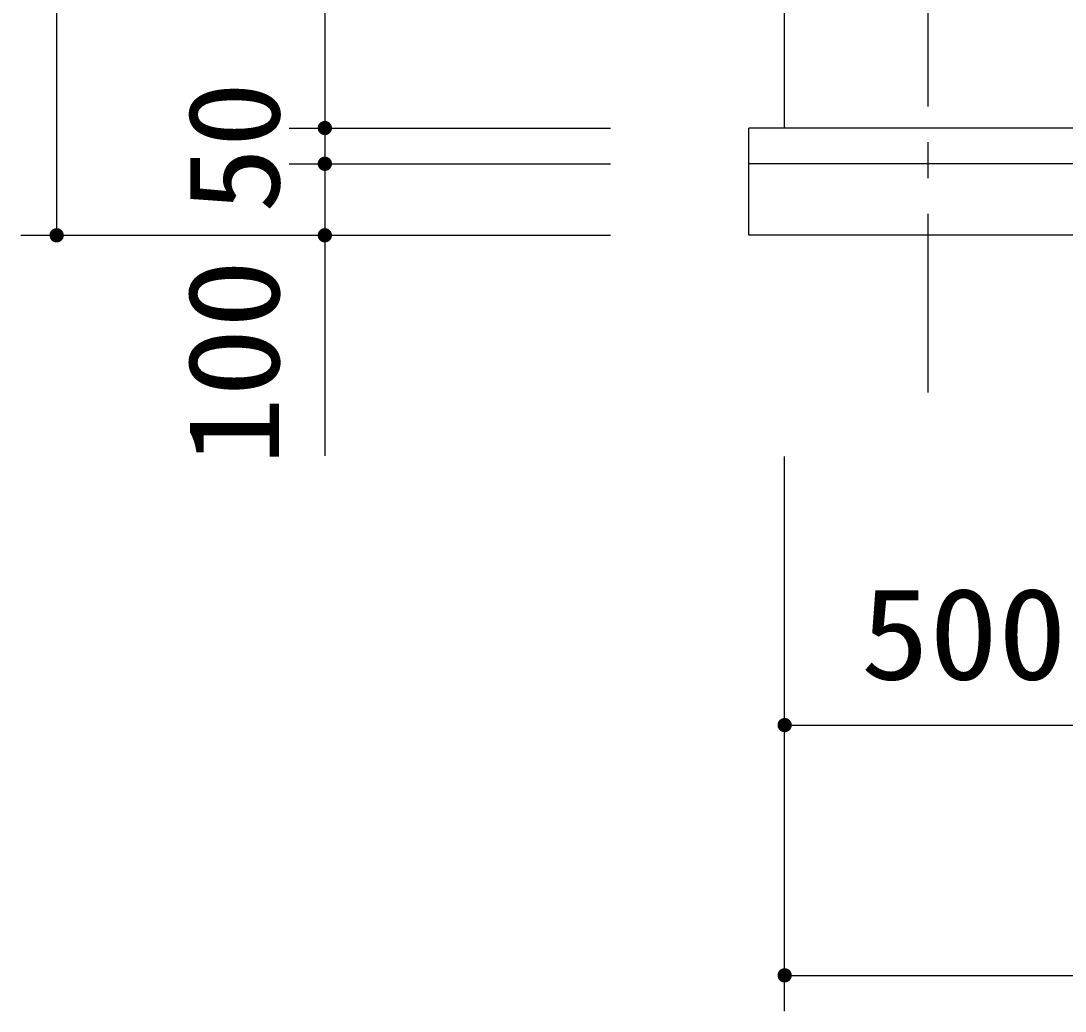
# Model space of a CAD drawing. Units: millimetres, scale not verified. Extents: x -14850 to 14850, y -10500 to 10500.
# Drawn here: x -1116 to 344, y -7000 to -5615 of the extents above; entities that cross this region are included whole.
import ezdxf
from ezdxf.enums import TextEntityAlignment as Align

# ---------------------------------------------------------------- set-up
doc = ezdxf.new("R2010")
doc.units = ezdxf.units.MM
doc.header["$LTSCALE"] = 50
doc.linetypes.add('CHAIN1', pattern=[8, 5, -1, 1, -1])
doc.layers.add('0-0_機器', color=5, linetype='Continuous', lineweight=25)
doc.styles.add('ＭＳ ゴシック', font='')
doc.styles.get('ＭＳ ゴシック').set_extended_font_data('MS Gothic')

msp = doc.modelspace()

# ---------------------------------------------------------------- linework, layer by layer
at = {"layer": '0-0_機器', "color": 2, "linetype": 'CHAIN1'}
msp.add_line((152.29, -3084.74), (152.29, -6136.73), dxfattribs=at)
at = {"layer": '0-0_機器', "color": 2}
for p, q in [((-1065.66, -3284.74), (-1065.66, -5914.74)), ((-690.66, -5564.74), (-690.66, -5764.74)), ((-47.71, -5764.74), (-47.71, -5564.74)), ((-740.66, -5764.74), (-291.36, -5764.74)), ((-690.66, -5764.74), (-690.66, -5814.74)), ((3002.29, -5764.74), (-97.71, -5764.74)), ((-97.71, -5914.74), (-97.71, -5764.74)), ((-740.66, -5814.74), (-291.36, -5814.74)), ((-690.66, -5814.74), (-690.66, -5914.74)), ((3002.29, -5814.74), (-97.71, -5814.74)), ((-1115.66, -5914.74), (-291.36, -5914.74)), ((-690.66, -5914.74), (-690.66, -6223.02)), ((-47.71, -6999.7), (-47.71, -6223.89)), ((-47.71, -6599.7), (452.29, -6599.7)), ((-47.71, -6949.7), (2952.29, -6949.7))]:
    msp.add_line(p, q, dxfattribs=at)
msp.add_lwpolyline([(3002.29, -5764.74), (3002.29, -5914.74), (-97.71, -5914.74)], dxfattribs=at)
at = {"layer": '0-0_機器'}
for points in [[(-700.64, -5764.11), (-690.66, -5764.74), (-700.66, -5764.74)], [(-700.66, -5764.74), (-690.66, -5764.74), (-700.58, -5765.99)], [(-700.48, -5762.87), (-690.66, -5764.74), (-700.64, -5764.11)], [(-700.58, -5765.99), (-690.66, -5764.74), (-700.35, -5767.23)], [(-700.48, -5762.87), (-690.66, -5754.74), (-690.66, -5764.74)], [(-700.17, -5761.65), (-690.66, -5754.74), (-700.48, -5762.87)], [(-700.35, -5767.23), (-690.66, -5764.74), (-699.96, -5768.42)], [(-699.71, -5760.48), (-690.66, -5754.74), (-700.17, -5761.65)], [(-699.96, -5768.42), (-690.66, -5764.74), (-699.42, -5769.56)], [(-699.1, -5759.38), (-690.66, -5754.74), (-699.71, -5760.48)], [(-699.42, -5769.56), (-690.66, -5764.74), (-698.75, -5770.62)], [(-698.36, -5758.36), (-690.66, -5754.74), (-699.1, -5759.38)], [(-698.75, -5770.62), (-690.66, -5764.74), (-697.95, -5771.58)], [(-697.51, -5757.45), (-690.66, -5754.74), (-698.36, -5758.36)], [(-697.95, -5771.58), (-690.66, -5764.74), (-697.03, -5772.44)], [(-696.54, -5756.65), (-690.66, -5754.74), (-697.51, -5757.45)], [(-697.03, -5772.44), (-690.66, -5764.74), (-696.02, -5773.18)], [(-695.48, -5755.98), (-690.66, -5754.74), (-696.54, -5756.65)], [(-696.02, -5773.18), (-690.66, -5764.74), (-694.92, -5773.79)], [(-694.34, -5755.44), (-690.66, -5754.74), (-695.48, -5755.98)], [(-694.92, -5773.79), (-690.66, -5764.74), (-693.75, -5774.25)], [(-693.15, -5755.05), (-690.66, -5754.74), (-694.34, -5755.44)], [(-693.75, -5774.25), (-690.66, -5764.74), (-690.66, -5774.74)], [(-691.91, -5754.82), (-690.66, -5754.74), (-693.15, -5755.05)], [(-690.66, -5754.74), (-680.66, -5764.74), (-690.66, -5764.74)], [(-690.66, -5754.74), (-680.74, -5763.49), (-680.66, -5764.74)], [(-690.66, -5754.74), (-680.97, -5762.25), (-680.74, -5763.49)], [(-690.66, -5754.74), (-681.36, -5761.06), (-680.97, -5762.25)], [(-690.66, -5754.74), (-681.9, -5759.92), (-681.36, -5761.06)], [(-690.66, -5754.74), (-682.57, -5758.86), (-681.9, -5759.92)], [(-690.66, -5754.74), (-683.37, -5757.89), (-682.57, -5758.86)], [(-690.66, -5754.74), (-684.29, -5757.03), (-683.37, -5757.89)], [(-690.66, -5754.74), (-685.3, -5756.3), (-684.29, -5757.03)], [(-690.66, -5754.74), (-686.4, -5755.69), (-685.3, -5756.3)], [(-690.66, -5754.74), (-687.57, -5755.23), (-686.4, -5755.69)], [(-690.66, -5754.74), (-688.79, -5754.92), (-687.57, -5755.23)], [(-690.03, -5754.76), (-688.79, -5754.92), (-690.66, -5754.74)], [(-690.66, -5764.74), (-689.41, -5774.66), (-690.66, -5774.74)], [(-690.66, -5764.74), (-688.17, -5774.42), (-689.41, -5774.66)], [(-690.66, -5764.74), (-686.98, -5774.04), (-688.17, -5774.42)], [(-690.66, -5764.74), (-685.84, -5773.5), (-686.98, -5774.04)], [(-690.66, -5764.74), (-684.78, -5772.83), (-685.84, -5773.5)], [(-690.66, -5764.74), (-683.81, -5772.03), (-684.78, -5772.83)], [(-690.66, -5764.74), (-682.95, -5771.11), (-683.81, -5772.03)], [(-690.66, -5764.74), (-682.22, -5770.1), (-682.95, -5771.11)], [(-690.66, -5764.74), (-681.61, -5769), (-682.22, -5770.1)], [(-690.66, -5764.74), (-681.15, -5767.83), (-681.61, -5769)], [(-690.66, -5764.74), (-680.84, -5766.61), (-681.15, -5767.83)], [(-690.66, -5764.74), (-680.68, -5765.37), (-680.84, -5766.61)], [(-680.66, -5764.74), (-680.68, -5765.37), (-690.66, -5764.74)], [(-693.75, -5774.25), (-690.66, -5774.74), (-692.53, -5774.56)], [(-692.53, -5774.56), (-690.66, -5774.74), (-691.29, -5774.72)], [(-700.48, -5812.87), (-690.66, -5804.74), (-690.66, -5814.74)], [(-700.17, -5811.65), (-690.66, -5804.74), (-700.48, -5812.87)], [(-699.71, -5810.48), (-690.66, -5804.74), (-700.17, -5811.65)], [(-699.1, -5809.38), (-690.66, -5804.74), (-699.71, -5810.48)], [(-698.36, -5808.36), (-690.66, -5804.74), (-699.1, -5809.38)], [(-697.51, -5807.45), (-690.66, -5804.74), (-698.36, -5808.36)], [(-696.54, -5806.65), (-690.66, -5804.74), (-697.51, -5807.45)], [(-695.48, -5805.98), (-690.66, -5804.74), (-696.54, -5806.65)], [(-694.34, -5805.44), (-690.66, -5804.74), (-695.48, -5805.98)], [(-693.15, -5805.05), (-690.66, -5804.74), (-694.34, -5805.44)], [(-691.91, -5804.82), (-690.66, -5804.74), (-693.15, -5805.05)], [(-690.66, -5804.74), (-680.66, -5814.74), (-690.66, -5814.74)], [(-690.66, -5804.74), (-680.74, -5813.49), (-680.66, -5814.74)], [(-690.66, -5804.74), (-680.97, -5812.25), (-680.74, -5813.49)], [(-690.66, -5804.74), (-681.36, -5811.06), (-680.97, -5812.25)], [(-690.66, -5804.74), (-681.9, -5809.92), (-681.36, -5811.06)], [(-690.66, -5804.74), (-682.57, -5808.86), (-681.9, -5809.92)], [(-690.66, -5804.74), (-683.37, -5807.89), (-682.57, -5808.86)], [(-690.66, -5804.74), (-684.29, -5807.03), (-683.37, -5807.89)], [(-690.66, -5804.74), (-685.3, -5806.3), (-684.29, -5807.03)], [(-690.66, -5804.74), (-686.4, -5805.69), (-685.3, -5806.3)], [(-690.66, -5804.74), (-687.57, -5805.23), (-686.4, -5805.69)], [(-690.66, -5804.74), (-688.79, -5804.92), (-687.57, -5805.23)], [(-690.03, -5804.76), (-688.79, -5804.92), (-690.66, -5804.74)], [(-700.64, -5814.11), (-690.66, -5814.74), (-700.66, -5814.74)], [(-700.66, -5814.74), (-690.66, -5814.74), (-700.58, -5815.99)], [(-700.48, -5812.87), (-690.66, -5814.74), (-700.64, -5814.11)], [(-700.58, -5815.99), (-690.66, -5814.74), (-700.35, -5817.23)], [(-700.35, -5817.23), (-690.66, -5814.74), (-699.96, -5818.42)], [(-699.96, -5818.42), (-690.66, -5814.74), (-699.42, -5819.56)], [(-699.42, -5819.56), (-690.66, -5814.74), (-698.75, -5820.62)], [(-698.75, -5820.62), (-690.66, -5814.74), (-697.95, -5821.58)], [(-697.95, -5821.58), (-690.66, -5814.74), (-697.03, -5822.44)], [(-697.03, -5822.44), (-690.66, -5814.74), (-696.02, -5823.18)], [(-696.02, -5823.18), (-690.66, -5814.74), (-694.92, -5823.79)], [(-694.92, -5823.79), (-690.66, -5814.74), (-693.75, -5824.25)], [(-693.75, -5824.25), (-690.66, -5814.74), (-690.66, -5824.74)], [(-693.75, -5824.25), (-690.66, -5824.74), (-692.53, -5824.56)], [(-692.53, -5824.56), (-690.66, -5824.74), (-691.29, -5824.72)], [(-690.66, -5814.74), (-689.41, -5824.66), (-690.66, -5824.74)], [(-690.66, -5814.74), (-688.17, -5824.42), (-689.41, -5824.66)], [(-690.66, -5814.74), (-686.98, -5824.04), (-688.17, -5824.42)], [(-690.66, -5814.74), (-685.84, -5823.5), (-686.98, -5824.04)], [(-690.66, -5814.74), (-684.78, -5822.83), (-685.84, -5823.5)], [(-690.66, -5814.74), (-683.81, -5822.03), (-684.78, -5822.83)], [(-690.66, -5814.74), (-682.95, -5821.11), (-683.81, -5822.03)], [(-690.66, -5814.74), (-682.22, -5820.1), (-682.95, -5821.11)], [(-690.66, -5814.74), (-681.61, -5819), (-682.22, -5820.1)], [(-690.66, -5814.74), (-681.15, -5817.83), (-681.61, -5819)], [(-690.66, -5814.74), (-680.84, -5816.61), (-681.15, -5817.83)], [(-690.66, -5814.74), (-680.68, -5815.37), (-680.84, -5816.61)], [(-680.66, -5814.74), (-680.68, -5815.37), (-690.66, -5814.74)], [(-1075.48, -5912.86), (-1065.66, -5914.74), (-1075.64, -5914.11)], [(-1075.48, -5912.86), (-1065.66, -5904.74), (-1065.66, -5914.74)], [(-1075.17, -5911.65), (-1065.66, -5904.74), (-1075.48, -5912.86)], [(-1074.71, -5910.48), (-1065.66, -5904.74), (-1075.17, -5911.65)], [(-1074.1, -5909.38), (-1065.66, -5904.74), (-1074.71, -5910.48)], [(-1073.36, -5908.36), (-1065.66, -5904.74), (-1074.1, -5909.38)], [(-1072.51, -5907.45), (-1065.66, -5904.74), (-1073.36, -5908.36)], [(-1071.54, -5906.65), (-1065.66, -5904.74), (-1072.51, -5907.45)], [(-1070.48, -5905.98), (-1065.66, -5904.74), (-1071.54, -5906.65)], [(-1069.34, -5905.44), (-1065.66, -5904.74), (-1070.48, -5905.98)], [(-1068.15, -5905.05), (-1065.66, -5904.74), (-1069.34, -5905.44)], [(-1066.91, -5904.82), (-1065.66, -5904.74), (-1068.15, -5905.05)], [(-1065.66, -5904.74), (-1055.66, -5914.74), (-1065.66, -5914.74)], [(-1065.66, -5904.74), (-1055.74, -5913.49), (-1055.66, -5914.74)], [(-1065.66, -5904.74), (-1055.97, -5912.25), (-1055.74, -5913.49)], [(-1065.66, -5904.74), (-1056.36, -5911.06), (-1055.97, -5912.25)], [(-1065.66, -5904.74), (-1056.9, -5909.92), (-1056.36, -5911.06)], [(-1065.66, -5904.74), (-1057.57, -5908.86), (-1056.9, -5909.92)], [(-1065.66, -5904.74), (-1058.37, -5907.89), (-1057.57, -5908.86)], [(-1065.66, -5904.74), (-1059.29, -5907.03), (-1058.37, -5907.89)], [(-1065.66, -5904.74), (-1060.3, -5906.3), (-1059.29, -5907.03)], [(-1065.66, -5904.74), (-1061.4, -5905.69), (-1060.3, -5906.3)], [(-1065.66, -5904.74), (-1062.57, -5905.23), (-1061.4, -5905.69)], [(-1065.03, -5904.76), (-1062.57, -5905.23), (-1065.66, -5904.74)], [(-1065.03, -5904.76), (-1063.79, -5904.92), (-1062.57, -5905.23)], [(-700.48, -5912.86), (-690.66, -5914.74), (-700.64, -5914.11)], [(-700.48, -5912.86), (-690.66, -5904.74), (-690.66, -5914.74)], [(-700.17, -5911.65), (-690.66, -5904.74), (-700.48, -5912.86)], [(-699.71, -5910.48), (-690.66, -5904.74), (-700.17, -5911.65)], [(-699.1, -5909.38), (-690.66, -5904.74), (-699.71, -5910.48)], [(-698.36, -5908.36), (-690.66, -5904.74), (-699.1, -5909.38)], [(-697.51, -5907.45), (-690.66, -5904.74), (-698.36, -5908.36)], [(-696.54, -5906.65), (-690.66, -5904.74), (-697.51, -5907.45)], [(-695.48, -5905.98), (-690.66, -5904.74), (-696.54, -5906.65)], [(-694.34, -5905.44), (-690.66, -5904.74), (-695.48, -5905.98)], [(-693.15, -5905.05), (-690.66, -5904.74), (-694.34, -5905.44)], [(-691.91, -5904.82), (-690.66, -5904.74), (-693.15, -5905.05)], [(-690.66, -5904.74), (-680.66, -5914.74), (-690.66, -5914.74)], [(-690.66, -5904.74), (-680.74, -5913.49), (-680.66, -5914.74)], [(-690.66, -5904.74), (-680.97, -5912.25), (-680.74, -5913.49)], [(-690.66, -5904.74), (-681.36, -5911.06), (-680.97, -5912.25)], [(-690.66, -5904.74), (-681.9, -5909.92), (-681.36, -5911.06)], [(-690.66, -5904.74), (-682.57, -5908.86), (-681.9, -5909.92)], [(-690.66, -5904.74), (-683.37, -5907.89), (-682.57, -5908.86)], [(-690.66, -5904.74), (-684.29, -5907.03), (-683.37, -5907.89)], [(-690.66, -5904.74), (-685.3, -5906.3), (-684.29, -5907.03)], [(-690.66, -5904.74), (-686.4, -5905.69), (-685.3, -5906.3)], [(-690.66, -5904.74), (-687.57, -5905.23), (-686.4, -5905.69)], [(-690.66, -5904.74), (-688.79, -5904.92), (-687.57, -5905.23)], [(-690.03, -5904.76), (-688.79, -5904.92), (-690.66, -5904.74)], [(-1075.64, -5914.11), (-1065.66, -5914.74), (-1075.66, -5914.74)], [(-1075.66, -5914.74), (-1065.66, -5914.74), (-1075.58, -5915.99)], [(-1075.58, -5915.99), (-1065.66, -5914.74), (-1075.35, -5917.23)], [(-1075.35, -5917.23), (-1065.66, -5914.74), (-1074.96, -5918.42)], [(-1074.96, -5918.42), (-1065.66, -5914.74), (-1074.42, -5919.56)], [(-1074.42, -5919.56), (-1065.66, -5914.74), (-1073.75, -5920.62)], [(-1073.75, -5920.62), (-1065.66, -5914.74), (-1072.95, -5921.58)], [(-1072.95, -5921.58), (-1065.66, -5914.74), (-1072.03, -5922.44)], [(-1072.03, -5922.44), (-1065.66, -5914.74), (-1071.02, -5923.18)], [(-1071.02, -5923.18), (-1065.66, -5914.74), (-1069.92, -5923.79)], [(-1069.92, -5923.79), (-1065.66, -5914.74), (-1065.66, -5924.74)], [(-1069.92, -5923.79), (-1065.66, -5924.74), (-1068.75, -5924.25)], [(-1068.75, -5924.25), (-1066.29, -5924.72), (-1067.53, -5924.56)], [(-1068.75, -5924.25), (-1065.66, -5924.74), (-1066.29, -5924.72)], [(-1065.66, -5914.74), (-1064.41, -5924.66), (-1065.66, -5924.74)], [(-1065.66, -5914.74), (-1063.17, -5924.42), (-1064.41, -5924.66)], [(-1065.66, -5914.74), (-1061.98, -5924.04), (-1063.17, -5924.42)], [(-1065.66, -5914.74), (-1060.84, -5923.5), (-1061.98, -5924.04)], [(-1065.66, -5914.74), (-1059.78, -5922.83), (-1060.84, -5923.5)], [(-1065.66, -5914.74), (-1058.81, -5922.03), (-1059.78, -5922.83)], [(-1065.66, -5914.74), (-1057.95, -5921.11), (-1058.81, -5922.03)], [(-1065.66, -5914.74), (-1057.22, -5920.1), (-1057.95, -5921.11)], [(-1065.66, -5914.74), (-1056.61, -5919), (-1057.22, -5920.1)], [(-1065.66, -5914.74), (-1056.15, -5917.83), (-1056.61, -5919)], [(-1065.66, -5914.74), (-1055.84, -5916.61), (-1056.15, -5917.83)], [(-1065.66, -5914.74), (-1055.68, -5915.37), (-1055.84, -5916.61)], [(-1055.66, -5914.74), (-1055.68, -5915.37), (-1065.66, -5914.74)], [(-700.64, -5914.11), (-690.66, -5914.74), (-700.66, -5914.74)], [(-700.66, -5914.74), (-690.66, -5914.74), (-700.58, -5915.99)], [(-700.58, -5915.99), (-690.66, -5914.74), (-700.35, -5917.23)], [(-700.35, -5917.23), (-690.66, -5914.74), (-699.96, -5918.42)], [(-699.96, -5918.42), (-690.66, -5914.74), (-699.42, -5919.56)], [(-699.42, -5919.56), (-690.66, -5914.74), (-698.75, -5920.62)], [(-698.75, -5920.62), (-690.66, -5914.74), (-697.95, -5921.58)], [(-697.95, -5921.58), (-690.66, -5914.74), (-697.03, -5922.44)], [(-697.03, -5922.44), (-690.66, -5914.74), (-696.02, -5923.18)], [(-696.02, -5923.18), (-690.66, -5914.74), (-694.92, -5923.79)], [(-694.92, -5923.79), (-690.66, -5914.74), (-693.75, -5924.25)], [(-693.75, -5924.25), (-690.66, -5914.74), (-690.66, -5924.74)], [(-693.75, -5924.25), (-690.66, -5924.74), (-692.53, -5924.56)], [(-692.53, -5924.56), (-690.66, -5924.74), (-691.29, -5924.72)], [(-690.66, -5914.74), (-689.41, -5924.66), (-690.66, -5924.74)], [(-690.66, -5914.74), (-688.17, -5924.42), (-689.41, -5924.66)], [(-690.66, -5914.74), (-686.98, -5924.04), (-688.17, -5924.42)], [(-690.66, -5914.74), (-685.84, -5923.5), (-686.98, -5924.04)], [(-690.66, -5914.74), (-684.78, -5922.83), (-685.84, -5923.5)], [(-690.66, -5914.74), (-683.81, -5922.03), (-684.78, -5922.83)], [(-690.66, -5914.74), (-682.95, -5921.11), (-683.81, -5922.03)], [(-690.66, -5914.74), (-682.22, -5920.1), (-682.95, -5921.11)], [(-690.66, -5914.74), (-681.61, -5919), (-682.22, -5920.1)], [(-690.66, -5914.74), (-681.15, -5917.83), (-681.61, -5919)], [(-690.66, -5914.74), (-680.84, -5916.61), (-681.15, -5917.83)], [(-690.66, -5914.74), (-680.68, -5915.37), (-680.84, -5916.61)], [(-680.66, -5914.74), (-680.68, -5915.37), (-690.66, -5914.74)], [(-57.69, -6599.07), (-47.71, -6599.7), (-57.71, -6599.7)], [(-57.69, -6599.07), (-47.71, -6589.7), (-47.71, -6599.7)], [(-57.54, -6597.83), (-47.71, -6589.7), (-57.69, -6599.07)], [(-57.22, -6596.61), (-47.71, -6589.7), (-57.54, -6597.83)], [(-56.76, -6595.44), (-47.71, -6589.7), (-57.22, -6596.61)], [(-56.16, -6594.34), (-47.71, -6589.7), (-56.76, -6595.44)], [(-55.42, -6593.33), (-47.71, -6589.7), (-56.16, -6594.34)], [(-54.56, -6592.41), (-47.71, -6589.7), (-55.42, -6593.33)], [(-53.59, -6591.61), (-47.71, -6589.7), (-54.56, -6592.41)], [(-52.53, -6590.94), (-47.71, -6589.7), (-53.59, -6591.61)], [(-51.39, -6590.4), (-47.71, -6589.7), (-52.53, -6590.94)], [(-50.2, -6590.02), (-47.71, -6589.7), (-51.39, -6590.4)], [(-48.97, -6589.78), (-47.71, -6589.7), (-50.2, -6590.02)], [(-47.71, -6589.7), (-37.71, -6599.7), (-47.71, -6599.7)], [(-47.71, -6589.7), (-37.79, -6598.45), (-37.71, -6599.7)], [(-47.71, -6589.7), (-38.03, -6597.21), (-37.79, -6598.45)], [(-47.71, -6589.7), (-38.42, -6596.02), (-38.03, -6597.21)], [(-47.71, -6589.7), (-38.95, -6594.88), (-38.42, -6596.02)], [(-47.71, -6589.7), (-39.62, -6593.82), (-38.95, -6594.88)], [(-47.71, -6589.7), (-40.42, -6592.86), (-39.62, -6593.82)], [(-47.71, -6589.7), (-41.34, -6592), (-40.42, -6592.86)], [(-47.71, -6589.7), (-42.35, -6591.26), (-41.34, -6592)], [(-47.71, -6589.7), (-43.46, -6590.65), (-42.35, -6591.26)], [(-47.71, -6589.7), (-44.62, -6590.19), (-43.46, -6590.65)], [(-47.71, -6589.7), (-45.84, -6589.88), (-44.62, -6590.19)], [(-47.71, -6589.7), (-47.09, -6589.72), (-45.84, -6589.88)], [(-57.71, -6599.7), (-47.71, -6599.7), (-57.63, -6600.95)], [(-57.63, -6600.95), (-47.71, -6599.7), (-57.4, -6602.19)], [(-57.4, -6602.19), (-47.71, -6599.7), (-57.01, -6603.38)], [(-57.01, -6603.38), (-47.71, -6599.7), (-56.48, -6604.52)], [(-56.48, -6604.52), (-47.71, -6599.7), (-55.8, -6605.58)], [(-55.8, -6605.58), (-47.71, -6599.7), (-55, -6606.55)], [(-55, -6606.55), (-47.71, -6599.7), (-54.09, -6607.41)], [(-54.09, -6607.41), (-47.71, -6599.7), (-53.07, -6608.14)], [(-53.07, -6608.14), (-47.71, -6599.7), (-51.97, -6608.75)], [(-51.97, -6608.75), (-47.71, -6599.7), (-50.8, -6609.21)], [(-50.8, -6609.21), (-47.71, -6599.7), (-49.59, -6609.52)], [(-49.59, -6609.52), (-47.71, -6599.7), (-48.34, -6609.68)], [(-48.34, -6609.68), (-47.71, -6599.7), (-47.71, -6609.7)], [(-47.71, -6599.7), (-46.46, -6609.62), (-47.71, -6609.7)], [(-47.71, -6599.7), (-45.23, -6609.39), (-46.46, -6609.62)], [(-47.71, -6599.7), (-44.03, -6609), (-45.23, -6609.39)], [(-47.71, -6599.7), (-42.9, -6608.46), (-44.03, -6609)], [(-47.71, -6599.7), (-41.84, -6607.79), (-42.9, -6608.46)], [(-47.71, -6599.7), (-40.87, -6606.99), (-41.84, -6607.79)], [(-47.71, -6599.7), (-40.01, -6606.08), (-40.87, -6606.99)], [(-47.71, -6599.7), (-39.27, -6605.06), (-40.01, -6606.08)], [(-47.71, -6599.7), (-38.66, -6603.96), (-39.27, -6605.06)], [(-47.71, -6599.7), (-38.2, -6602.79), (-38.66, -6603.96)], [(-47.71, -6599.7), (-37.89, -6601.57), (-38.2, -6602.79)], [(-47.71, -6599.7), (-37.73, -6600.33), (-37.89, -6601.57)], [(-47.71, -6599.7), (-37.71, -6599.7), (-37.73, -6600.33)], [(-57.69, -6949.07), (-47.71, -6949.7), (-57.71, -6949.7)], [(-57.71, -6949.7), (-47.71, -6949.7), (-57.63, -6950.95)], [(-57.69, -6949.07), (-47.71, -6939.7), (-47.71, -6949.7)], [(-57.54, -6947.83), (-47.71, -6939.7), (-57.69, -6949.07)], [(-57.63, -6950.95), (-47.71, -6949.7), (-57.4, -6952.19)], [(-57.22, -6946.61), (-47.71, -6939.7), (-57.54, -6947.83)], [(-57.4, -6952.19), (-47.71, -6949.7), (-57.01, -6953.38)], [(-56.76, -6945.44), (-47.71, -6939.7), (-57.22, -6946.61)], [(-57.01, -6953.38), (-47.71, -6949.7), (-56.48, -6954.52)], [(-56.16, -6944.34), (-47.71, -6939.7), (-56.76, -6945.44)], [(-56.48, -6954.52), (-47.71, -6949.7), (-55.8, -6955.58)], [(-55.42, -6943.33), (-47.71, -6939.7), (-56.16, -6944.34)], [(-55.8, -6955.58), (-47.71, -6949.7), (-55, -6956.55)], [(-54.56, -6942.41), (-47.71, -6939.7), (-55.42, -6943.33)], [(-55, -6956.55), (-47.71, -6949.7), (-54.09, -6957.41)], [(-53.59, -6941.61), (-47.71, -6939.7), (-54.56, -6942.41)], [(-54.09, -6957.41), (-47.71, -6949.7), (-53.07, -6958.14)], [(-52.53, -6940.94), (-47.71, -6939.7), (-53.59, -6941.61)], [(-53.07, -6958.14), (-47.71, -6949.7), (-51.97, -6958.75)], [(-51.39, -6940.4), (-47.71, -6939.7), (-52.53, -6940.94)], [(-51.97, -6958.75), (-47.71, -6949.7), (-50.8, -6959.21)], [(-50.2, -6940.02), (-47.71, -6939.7), (-51.39, -6940.4)], [(-50.8, -6959.21), (-47.71, -6949.7), (-49.59, -6959.52)], [(-48.97, -6939.78), (-47.71, -6939.7), (-50.2, -6940.02)], [(-49.59, -6959.52), (-47.71, -6949.7), (-48.34, -6959.68)], [(-48.34, -6959.68), (-47.71, -6949.7), (-47.71, -6959.7)], [(-47.71, -6939.7), (-37.71, -6949.7), (-47.71, -6949.7)], [(-47.71, -6939.7), (-37.79, -6948.45), (-37.71, -6949.7)], [(-47.71, -6939.7), (-38.03, -6947.21), (-37.79, -6948.45)], [(-47.71, -6939.7), (-38.42, -6946.02), (-38.03, -6947.21)], [(-47.71, -6939.7), (-38.95, -6944.88), (-38.42, -6946.02)], [(-47.71, -6939.7), (-39.62, -6943.82), (-38.95, -6944.88)], [(-47.71, -6939.7), (-40.42, -6942.86), (-39.62, -6943.82)], [(-47.71, -6939.7), (-41.34, -6942), (-40.42, -6942.86)], [(-47.71, -6939.7), (-42.35, -6941.26), (-41.34, -6942)], [(-47.71, -6939.7), (-43.46, -6940.65), (-42.35, -6941.26)], [(-47.71, -6939.7), (-44.62, -6940.19), (-43.46, -6940.65)], [(-47.71, -6939.7), (-45.84, -6939.88), (-44.62, -6940.19)], [(-47.71, -6939.7), (-47.09, -6939.72), (-45.84, -6939.88)], [(-47.71, -6949.7), (-46.46, -6959.62), (-47.71, -6959.7)], [(-47.71, -6949.7), (-45.23, -6959.39), (-46.46, -6959.62)], [(-47.71, -6949.7), (-44.03, -6959), (-45.23, -6959.39)], [(-47.71, -6949.7), (-42.9, -6958.46), (-44.03, -6959)], [(-47.71, -6949.7), (-41.84, -6957.79), (-42.9, -6958.46)], [(-47.71, -6949.7), (-40.87, -6956.99), (-41.84, -6957.79)], [(-47.71, -6949.7), (-40.01, -6956.08), (-40.87, -6956.99)], [(-47.71, -6949.7), (-39.27, -6955.06), (-40.01, -6956.08)], [(-47.71, -6949.7), (-38.66, -6953.96), (-39.27, -6955.06)], [(-47.71, -6949.7), (-38.2, -6952.79), (-38.66, -6953.96)], [(-47.71, -6949.7), (-37.89, -6951.57), (-38.2, -6952.79)], [(-47.71, -6949.7), (-37.73, -6950.33), (-37.89, -6951.57)], [(-47.71, -6949.7), (-37.71, -6949.7), (-37.73, -6950.33)]]:
    msp.add_solid(points, dxfattribs=at)

# ---------------------------------------------------------------- texts
at = {"layer": '0-0_機器', "color": 4, "style": 'ＭＳ ゴシック'}
for s, width, p in [('50', 1.05, (-715.66, -5883.49)), ('100', 1.1, (-716.01, -6236.85))]:
    msp.add_text(s, height=128.4, rotation=90, dxfattribs=dict(at, width=width)).set_placement(p, align=Align.BOTTOM_LEFT)
at = {"layer": '0-0_機器', "color": 4, "style": 'ＭＳ ゴシック', "width": 1.1}
msp.add_text('500', height=128.4, dxfattribs=at).set_placement((58.54, -6574.7), align=Align.BOTTOM_LEFT)

doc.saveas('drawing.dxf')
